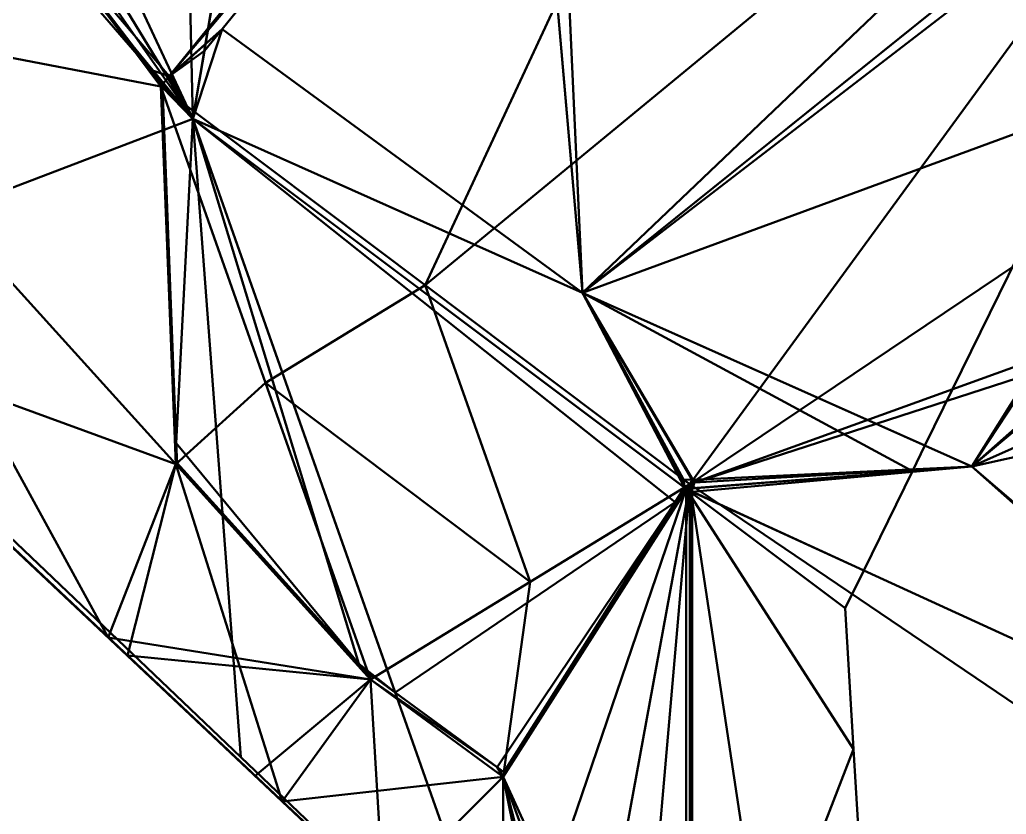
# Model space of a CAD drawing. Header units: metres. Extents: x -61.3 to -25, y -28 to 7.9.
# Drawn here: x -51.993 to -49.205, y -26.567 to -24.322 of the extents above; entities that cross this region are included whole.
import ezdxf

# ---------------------------------------------------------------- set-up
doc = ezdxf.new("R2010")
doc.units = ezdxf.units.M
doc.layers.add('0 BB  All Built Structures in Proposed site', color=7, linetype='Continuous', lineweight=50)
doc.layers.add('0 BB  All Untouched Project Ground Layers in Proposed site', color=7, linetype='Continuous', lineweight=50)

# ---------------------------------------------------------------- blocks, each defined once
blk = doc.blocks.new('1a211841-4f0e-48f3-9a79-7b44c0794f60')
at = {"layer": '0 BB  All Built Structures in Proposed site', "color": 121, "linetype": 'Continuous', "lineweight": 50, "true_color": 0x6cfee8, "transparency": 33554687}
for points in [[(-51.5032, -24.6022, 30.48), (-50.4026, -25.0932, 30.5227), (-50.8037, -20.484, 31.0858)], [(-51.5032, -24.6022, 30.48), (-50.8037, -20.484, 31.0858), (-50.8139, -20.4975, 31.0831)], [(-50.8139, -20.4975, 31.0526), (-50.8037, -20.484, 31.0553), (-51.5032, -24.6022, 30.4495)], [(-51.5032, -24.6022, 30.4495), (-50.8037, -20.484, 31.0553), (-50.4026, -25.0932, 30.4922)], [(-50.8037, -20.484, 31.0858), (-50.4026, -25.0932, 30.5227), (-48.3931, -23.4789, 30.9212)], [(-48.3931, -23.4789, 30.8907), (-50.4026, -25.0932, 30.4922), (-50.8037, -20.484, 31.0553)], [(-51.5032, -24.6022, 30.48), (-50.8139, -20.4975, 31.0831), (-51.5751, -21.5068, 30.8507)], [(-51.5751, -21.5068, 30.8202), (-50.8139, -20.4975, 31.0526), (-51.5032, -24.6022, 30.4495)], [(-51.5032, -24.6022, 30.48), (-51.5751, -21.5068, 30.8507), (-52.4248, -22.6335, 30.5913)], [(-51.5751, -21.5068, 30.8202), (-51.5032, -24.6022, 30.4495), (-52.4248, -22.6335, 30.5608)], [(-51.5032, -24.6022, 30.48), (-52.4248, -22.6335, 30.5913), (-52.6358, -22.7465, 30.5474)], [(-52.4248, -22.6335, 30.5608), (-51.5032, -24.6022, 30.4495), (-52.6358, -22.7465, 30.517)], [(-51.5032, -24.6022, 30.48), (-52.6358, -22.7465, 30.5474), (-52.756, -22.8108, 30.5224)], [(-52.6358, -22.7465, 30.517), (-51.5032, -24.6022, 30.4495), (-52.756, -22.8108, 30.492)], [(-52.9567, -22.8347, 30.491), (-51.5032, -24.6022, 30.48), (-52.756, -22.8108, 30.5224)], [(-52.756, -22.8108, 30.492), (-51.5032, -24.6022, 30.4495), (-52.9567, -22.8347, 30.4605)], [(-53.0268, -22.843, 30.48), (-51.5032, -24.6022, 30.48), (-52.9567, -22.8347, 30.491)], [(-53.0268, -22.843, 30.4495), (-52.9567, -22.8347, 30.4605), (-51.5032, -24.6022, 30.4495)], [(-52.7583, -25.0805, 30.48), (-51.5032, -24.6022, 30.48), (-53.0268, -22.843, 30.48)], [(-51.5032, -24.6022, 30.4495), (-52.7583, -25.0805, 30.4495), (-53.0268, -22.843, 30.4495)], [(-48.3931, -23.4789, 30.9212), (-50.4026, -25.0932, 30.5227), (-48.5078, -23.6359, 30.8862)], [(-48.3931, -23.4789, 30.8907), (-48.5078, -23.6359, 30.8557), (-50.4026, -25.0932, 30.4922)], [(-48.5078, -23.6359, 30.8862), (-50.4026, -25.0932, 30.5227), (-48.9633, -24.5645, 30.689)], [(-48.9633, -24.5645, 30.6586), (-50.4026, -25.0932, 30.4922), (-48.5078, -23.6359, 30.8557)], [(-50.4026, -25.0932, 30.5227), (-49.4344, -25.525, 30.4851), (-48.9633, -24.5645, 30.689)], [(-48.9633, -24.5645, 30.6586), (-49.4344, -25.525, 30.4547), (-50.4026, -25.0932, 30.4922)], [(-49.4344, -25.525, 30.4851), (-49.4344, -25.525, 30.4547), (-48.9633, -24.5645, 30.6586)], [(-48.9633, -24.5645, 30.689), (-49.4344, -25.525, 30.4851), (-48.9633, -24.5645, 30.6586)], [(-51.3678, -26.4056, 30.48), (-51.5032, -24.6022, 30.48), (-52.7583, -25.0805, 30.48)], [(-51.3678, -26.4056, 30.4495), (-52.7583, -25.0805, 30.4495), (-51.5032, -24.6022, 30.4495)], [(-50.4026, -25.0932, 30.5227), (-51.5032, -24.6022, 30.48), (-50.1096, -25.6474, 30.48)], [(-50.1096, -25.6474, 30.48), (-51.5032, -24.6022, 30.48), (-50.6134, -27.1245, 30.48)], [(-50.6134, -27.1245, 30.48), (-51.5032, -24.6022, 30.48), (-51.3678, -26.4056, 30.48)], [(-50.6134, -27.1245, 30.4495), (-51.3678, -26.4056, 30.4495), (-51.5032, -24.6022, 30.4495)], [(-50.6134, -27.1245, 30.4495), (-51.5032, -24.6022, 30.4495), (-50.1096, -25.6474, 30.4495)], [(-51.5032, -24.6022, 30.4495), (-50.4026, -25.0932, 30.4922), (-50.1096, -25.6474, 30.4495)], [(-51.3678, -26.4056, 30.48), (-52.7583, -25.0805, 30.48), (-51.3678, -26.4056, 30.4495)], [(-51.3678, -26.4056, 30.4495), (-52.7583, -25.0805, 30.48), (-52.7583, -25.0805, 30.4495)], [(-50.4026, -25.0932, 30.5227), (-50.1096, -25.6474, 30.48), (-49.4699, -25.5973, 30.48)], [(-50.4026, -25.0932, 30.5227), (-49.4699, -25.5973, 30.48), (-49.4344, -25.525, 30.4851)], [(-49.4344, -25.525, 30.4547), (-49.4699, -25.5973, 30.4495), (-50.4026, -25.0932, 30.4922)], [(-49.4699, -25.5973, 30.4495), (-50.1096, -25.6474, 30.4495), (-50.4026, -25.0932, 30.4922)], [(-49.4344, -25.525, 30.4851), (-49.4699, -25.5973, 30.48), (-49.4344, -25.525, 30.4547)], [(-49.4699, -25.5973, 30.48), (-49.4699, -25.5973, 30.4495), (-49.4344, -25.525, 30.4547)], [(-49.4699, -25.5973, 30.48), (-50.1096, -25.6474, 30.48), (-49.6074, -25.8776, 30.48)], [(-49.4699, -25.5973, 30.4495), (-49.6074, -25.8776, 30.4495), (-50.1096, -25.6474, 30.4495)], [(-49.4699, -25.5973, 30.48), (-49.6074, -25.8776, 30.48), (-49.4699, -25.5973, 30.4495)], [(-49.4699, -25.5973, 30.4495), (-49.6074, -25.8776, 30.48), (-49.6074, -25.8776, 30.4495)], [(-50.1096, -25.6474, 30.48), (-50.6134, -27.1245, 30.48), (-50.1096, -27.6045, 30.48)], [(-50.1096, -27.6045, 30.4495), (-50.6134, -27.1245, 30.4495), (-50.1096, -25.6474, 30.4495)], [(-50.1096, -25.6474, 30.48), (-50.1096, -27.6045, 30.48), (-49.636, -26.3832, 30.48)], [(-49.6074, -25.8776, 30.48), (-50.1096, -25.6474, 30.48), (-49.66, -25.9848, 30.48)], [(-50.1096, -25.6474, 30.48), (-49.636, -26.3832, 30.48), (-49.66, -25.9848, 30.48)], [(-50.1096, -27.6045, 30.4495), (-50.1096, -25.6474, 30.4495), (-49.636, -26.3832, 30.4495)], [(-49.6074, -25.8776, 30.4495), (-49.66, -25.9848, 30.4495), (-50.1096, -25.6474, 30.4495)], [(-49.636, -26.3832, 30.4495), (-50.1096, -25.6474, 30.4495), (-49.66, -25.9848, 30.4495)], [(-49.6074, -25.8776, 30.48), (-49.66, -25.9848, 30.48), (-49.6074, -25.8776, 30.4495)], [(-49.6074, -25.8776, 30.4495), (-49.66, -25.9848, 30.48), (-49.66, -25.9848, 30.4495)], [(-49.66, -25.9848, 30.48), (-49.636, -26.3832, 30.48), (-49.66, -25.9848, 30.4495)], [(-49.636, -26.3832, 30.48), (-49.636, -26.3832, 30.4495), (-49.66, -25.9848, 30.4495)], [(-49.636, -26.3832, 30.48), (-50.1096, -27.6045, 30.48), (-49.5968, -27.0329, 30.48)], [(-50.1096, -27.6045, 30.4495), (-49.636, -26.3832, 30.4495), (-49.5968, -27.0329, 30.4495)], [(-49.636, -26.3832, 30.48), (-49.5968, -27.0329, 30.48), (-49.636, -26.3832, 30.4495)], [(-49.636, -26.3832, 30.4495), (-49.5968, -27.0329, 30.48), (-49.5968, -27.0329, 30.4495)], [(-50.6134, -27.1245, 30.48), (-51.3678, -26.4056, 30.48), (-50.6134, -27.1245, 30.4495)], [(-50.6134, -27.1245, 30.4495), (-51.3678, -26.4056, 30.48), (-51.3678, -26.4056, 30.4495)]]:
    blk.add_3dface(points, dxfattribs=at)
blk = doc.blocks.new('f19161e1-4d41-47b8-92b2-5d887346f939')
at = {"layer": '0 BB  All Untouched Project Ground Layers in Proposed site', "color": 40, "linetype": 'Continuous', "lineweight": 50, "true_color": 0xffd700, "transparency": 33554687}
for points in [[(-51.5936, -24.5102, 29.8704), (-51.9276, -24.0624, 29.8704), (-49.2299, -21.599, 30.48)], [(-49.2299, -21.599, 30.48), (-50.8465, -25.0721, 29.984), (-51.5936, -24.5102, 29.8704)], [(-49.2299, -21.599, 30.48), (-47.9379, -22.6763, 30.48), (-50.8465, -25.0721, 29.984)], [(-49.5136, -21.9484, 31.0164), (-51.9276, -24.0624, 30.48), (-51.5701, -24.4812, 30.4861)], [(-50.4889, -23.1974, 30.7624), (-49.5136, -21.9484, 31.0164), (-51.5701, -24.4812, 30.4861)], [(-47.8015, -22.6146, 31.0892), (-50.489, -23.1975, 30.7617), (-50.4026, -25.0932, 30.5227)], [(-47.8015, -22.6146, 31.0892), (-50.4026, -25.0932, 30.5227), (-47.5653, -22.8139, 31.0854)], [(-50.0993, -25.634, 29.8704), (-50.8465, -25.0721, 29.984), (-47.9379, -22.6763, 30.48)], [(-46.8629, -23.4572, 30.4641), (-50.0993, -25.634, 29.8704), (-47.9379, -22.6763, 30.48)], [(-47.5653, -22.8139, 31.0854), (-50.4026, -25.0932, 30.5227), (-49.3019, -25.5841, 30.48)], [(-49.3019, -25.5841, 30.48), (-47.5645, -22.8141, 31.0854), (-47.5653, -22.8139, 31.0854)], [(-49.3019, -25.5841, 30.48), (-47.5564, -22.8164, 31.0853), (-47.5645, -22.8141, 31.0854)], [(-47.5101, -22.8616, 31.0845), (-47.5564, -22.8164, 31.0853), (-49.3019, -25.5841, 30.48)], [(-47.5101, -22.8616, 31.0845), (-49.3019, -25.5841, 30.48), (-47.004, -23.5521, 31.0471)], [(-51.5701, -24.4812, 30.4861), (-50.5597, -23.288, 30.7439), (-50.4889, -23.1974, 30.7624)], [(-50.489, -23.1975, 30.7617), (-50.5597, -23.288, 30.7432), (-50.4026, -25.0932, 30.5227)], [(-50.5597, -23.288, 30.7439), (-51.5701, -24.4812, 30.4861), (-51.4209, -24.3483, 30.5218)], [(-50.5597, -23.288, 30.7439), (-51.4209, -24.3483, 30.5218), (-50.5597, -23.288, 30.7432)], [(-51.4209, -24.3483, 30.5218), (-51.4209, -24.3483, 30.5212), (-50.5597, -23.288, 30.7432)], [(-50.4026, -25.0932, 30.5227), (-50.5597, -23.288, 30.7432), (-51.4209, -24.3483, 30.5212)], [(-45.937, -24.1298, 30.4778), (-50.0993, -25.634, 29.8704), (-46.8629, -23.4572, 30.4641)], [(-46.9388, -23.6065, 31.0472), (-47.004, -23.5521, 31.0471), (-49.3019, -25.5841, 30.48)], [(-49.3019, -25.5841, 30.48), (-46.2151, -24.2105, 31.0485), (-46.9388, -23.6065, 31.0472)], [(-52.7121, -24.2956, 30.48), (-51.5936, -24.5102, 30.48), (-51.9276, -24.0624, 30.48)], [(-51.5936, -24.5102, 29.8704), (-52.7121, -24.2956, 29.8704), (-51.9276, -24.0624, 29.8704)], [(-51.6207, -24.4643, 30.481), (-51.9276, -24.0624, 30.48), (-51.6235, -24.4633, 30.4807)], [(-51.5936, -24.5102, 30.48), (-51.6235, -24.4633, 30.4807), (-51.9276, -24.0624, 30.48)], [(-51.5701, -24.4812, 30.4861), (-51.9276, -24.0624, 30.48), (-51.6207, -24.4643, 30.481)], [(-45.937, -24.1298, 30.4778), (-46.1686, -24.3614, 30.4262), (-50.0993, -25.634, 29.8704)], [(-46.2151, -24.2105, 31.0485), (-49.3019, -25.5841, 30.48), (-46.8487, -25.0414, 30.8541)], [(-52.7121, -24.2956, 30.48), (-51.5518, -25.578, 30.48), (-51.5936, -24.5102, 30.48)], [(-52.7121, -25.1542, 30.48), (-51.5518, -25.578, 30.48), (-52.7121, -24.2956, 30.48)], [(-51.5518, -25.578, 29.8704), (-52.7121, -24.2956, 29.8704), (-51.5936, -24.5102, 29.8704)], [(-51.7426, -26.0671, 29.8704), (-52.7121, -25.1542, 29.8704), (-52.7121, -24.2956, 29.8704)], [(-51.7426, -26.0671, 29.8704), (-52.7121, -24.2956, 29.8704), (-51.5518, -25.578, 29.8704)], [(-51.4209, -24.3483, 30.5218), (-51.5701, -24.4812, 30.4861), (-51.5649, -24.4775, 30.4873)], [(-51.4209, -24.3483, 30.5218), (-51.5649, -24.4775, 30.4873), (-51.4709, -24.4099, 30.5089)], [(-51.4209, -24.3483, 30.5212), (-51.5032, -24.6022, 30.48), (-50.4026, -25.0932, 30.5227)], [(-51.5032, -24.6022, 30.48), (-51.4209, -24.3483, 30.5212), (-51.4709, -24.4099, 30.5082)], [(-51.4209, -24.3483, 30.5218), (-51.4709, -24.4099, 30.5089), (-51.4709, -24.4099, 30.5082)], [(-51.4209, -24.3483, 30.5218), (-51.4709, -24.4099, 30.5082), (-51.4209, -24.3483, 30.5212)], [(-46.1686, -24.3614, 30.4262), (-48.5144, -26.7068, 30.0192), (-50.0993, -25.634, 29.8704)], [(-51.4709, -24.4099, 30.5089), (-51.5649, -24.4775, 30.4873), (-51.4709, -24.4099, 30.5082)], [(-51.5649, -24.4775, 30.4873), (-51.5649, -24.4775, 30.4866), (-51.4709, -24.4099, 30.5082)], [(-51.4709, -24.4099, 30.5082), (-51.5649, -24.4775, 30.4866), (-51.5032, -24.6022, 30.48)], [(-51.5927, -24.5046, 30.4807), (-51.6235, -24.4633, 30.4807), (-51.5936, -24.5102, 30.48)], [(-51.6207, -24.4643, 30.481), (-51.6235, -24.4633, 30.4807), (-51.6235, -24.4633, 30.48)], [(-51.6207, -24.4643, 30.481), (-51.6235, -24.4633, 30.48), (-51.6207, -24.4643, 30.4803)], [(-51.6235, -24.4633, 30.4807), (-51.5927, -24.5046, 30.4807), (-51.6235, -24.4633, 30.48)], [(-51.5927, -24.5046, 30.4807), (-51.5927, -24.5047, 30.48), (-51.6235, -24.4633, 30.48)], [(-51.5927, -24.5047, 30.48), (-51.5032, -24.6022, 30.48), (-51.6235, -24.4633, 30.48)], [(-51.6235, -24.4633, 30.48), (-51.5032, -24.6022, 30.48), (-51.6207, -24.4643, 30.4803)], [(-51.5701, -24.4812, 30.4861), (-51.6207, -24.4643, 30.481), (-51.5701, -24.4812, 30.4854)], [(-51.6207, -24.4643, 30.481), (-51.6207, -24.4643, 30.4803), (-51.5701, -24.4812, 30.4854)], [(-51.5701, -24.4812, 30.4854), (-51.6207, -24.4643, 30.4803), (-51.5032, -24.6022, 30.48)], [(-51.5649, -24.4775, 30.4873), (-51.5701, -24.4812, 30.4861), (-51.5701, -24.4812, 30.4854)], [(-51.5649, -24.4775, 30.4873), (-51.5701, -24.4812, 30.4854), (-51.5649, -24.4775, 30.4866)], [(-51.5701, -24.4812, 30.4854), (-51.5032, -24.6022, 30.48), (-51.5649, -24.4775, 30.4866)], [(-51.591, -24.507, 30.4807), (-51.5927, -24.5046, 30.4807), (-51.5936, -24.5102, 30.48)], [(-51.5927, -24.5046, 30.4807), (-51.591, -24.507, 30.4807), (-51.591, -24.507, 30.48)], [(-51.5927, -24.5046, 30.4807), (-51.591, -24.507, 30.48), (-51.5927, -24.5047, 30.48)], [(-51.591, -24.507, 30.48), (-51.5032, -24.6022, 30.48), (-51.5927, -24.5047, 30.48)], [(-51.5893, -24.5132, 30.4807), (-51.591, -24.507, 30.4807), (-51.5936, -24.5102, 30.48)], [(-51.5501, -25.5186, 30.4807), (-51.5888, -24.524, 30.4807), (-51.5936, -24.5102, 30.48)], [(-51.5936, -24.5102, 30.48), (-51.5518, -25.578, 30.48), (-51.5501, -25.5186, 30.4807)], [(-51.5888, -24.524, 30.4807), (-51.5892, -24.5136, 30.4807), (-51.5936, -24.5102, 30.48)], [(-51.5892, -24.5136, 30.4807), (-51.5893, -24.5132, 30.4807), (-51.5936, -24.5102, 30.48)], [(-51.5518, -25.578, 29.8704), (-51.5936, -24.5102, 29.8704), (-51.2977, -25.3481, 29.9156)], [(-51.2977, -25.3481, 29.9156), (-51.5936, -24.5102, 29.8704), (-50.8465, -25.0721, 29.984)], [(-51.591, -24.507, 30.4807), (-51.5893, -24.5132, 30.4807), (-51.591, -24.507, 30.48)], [(-51.5893, -24.5132, 30.4807), (-51.5893, -24.5132, 30.48), (-51.591, -24.507, 30.48)], [(-51.5893, -24.5132, 30.48), (-51.5032, -24.6022, 30.48), (-51.591, -24.507, 30.48)], [(-51.5893, -24.5132, 30.4807), (-51.5892, -24.5136, 30.4807), (-51.5892, -24.5136, 30.48)], [(-51.5893, -24.5132, 30.4807), (-51.5892, -24.5136, 30.48), (-51.5893, -24.5132, 30.48)], [(-51.5032, -24.6022, 30.48), (-51.5893, -24.5132, 30.48), (-51.5892, -24.5136, 30.48)], [(-51.5892, -24.5136, 30.4807), (-51.5888, -24.524, 30.4807), (-51.5892, -24.5136, 30.48)], [(-51.5845, -24.6332, 30.48), (-51.5892, -24.5136, 30.48), (-51.5888, -24.524, 30.4807)], [(-51.5892, -24.5136, 30.48), (-51.5845, -24.6332, 30.48), (-51.5032, -24.6022, 30.48)], [(-51.5888, -24.524, 30.4807), (-51.5501, -25.5186, 30.4807), (-51.5845, -24.6332, 30.48)], [(-51.5501, -25.5186, 30.48), (-51.5032, -24.6022, 30.48), (-51.5845, -24.6332, 30.48)], [(-51.0348, -26.1418, 30.48), (-51.5032, -24.6022, 30.48), (-51.5501, -25.5186, 30.48)], [(-51.0348, -26.1418, 30.48), (-50.9315, -26.2229, 30.48), (-51.5032, -24.6022, 30.48)], [(-50.9315, -26.2229, 30.48), (-50.1406, -25.6852, 30.48), (-51.5032, -24.6022, 30.48)], [(-51.5032, -24.6022, 30.48), (-50.1406, -25.6852, 30.48), (-50.1143, -25.6439, 30.48)], [(-50.1143, -25.6439, 30.48), (-50.4026, -25.0932, 30.5227), (-51.5032, -24.6022, 30.48)], [(-51.5501, -25.5186, 30.4807), (-51.5501, -25.5186, 30.48), (-51.5845, -24.6332, 30.48)], [(-49.3019, -25.5841, 30.48), (-48.2722, -26.4646, 30.48), (-46.8487, -25.0414, 30.8541)], [(-50.5505, -25.91, 29.8987), (-51.2977, -25.3481, 29.9156), (-50.8465, -25.0721, 29.984)], [(-50.0993, -25.634, 29.8704), (-50.5505, -25.91, 29.8987), (-50.8465, -25.0721, 29.984)], [(-50.1143, -25.6386, 30.4807), (-50.4026, -25.0932, 30.5227), (-50.1143, -25.6439, 30.48)], [(-50.4026, -25.0932, 30.5227), (-50.092, -25.622, 30.4818), (-50.0906, -25.6221, 30.4818)], [(-49.3019, -25.5841, 30.48), (-50.4026, -25.0932, 30.5227), (-50.0906, -25.6221, 30.4818)], [(-50.4026, -25.0932, 30.5227), (-50.117, -25.6217, 30.4819), (-50.1171, -25.6206, 30.482)], [(-50.092, -25.622, 30.4818), (-50.4026, -25.0932, 30.5227), (-50.1171, -25.6206, 30.482)], [(-50.1143, -25.6386, 30.4807), (-50.117, -25.6217, 30.4819), (-50.4026, -25.0932, 30.5227)], [(-52.7121, -25.1542, 30.48), (-51.7426, -26.0671, 30.48), (-51.5518, -25.578, 30.48)], [(-52.7121, -25.1542, 30.48), (-51.7426, -26.0671, 29.8704), (-51.7426, -26.0671, 30.48)], [(-52.7121, -25.1542, 29.8704), (-51.7426, -26.0671, 29.8704), (-52.7121, -25.1542, 30.48)], [(-51.0017, -26.186, 29.8704), (-51.5518, -25.578, 29.8704), (-51.2977, -25.3481, 29.9156)], [(-50.5505, -25.91, 29.8987), (-51.0017, -26.186, 29.8704), (-51.2977, -25.3481, 29.9156)], [(-51.5501, -25.5186, 30.4807), (-51.5518, -25.578, 30.48), (-51.548, -25.5746, 30.4807)], [(-51.5501, -25.5186, 30.4807), (-51.548, -25.5746, 30.4807), (-51.5501, -25.5186, 30.48)], [(-51.548, -25.5746, 30.4807), (-51.548, -25.5746, 30.48), (-51.5501, -25.5186, 30.48)], [(-51.0348, -26.1418, 30.48), (-51.5501, -25.5186, 30.48), (-51.548, -25.5746, 30.48)], [(-51.0017, -26.186, 30.48), (-51.5518, -25.578, 30.48), (-51.7426, -26.0671, 30.48)], [(-51.2506, -26.5303, 29.8704), (-51.7426, -26.0671, 29.8704), (-51.5518, -25.578, 29.8704)], [(-51.0348, -26.1418, 30.4807), (-51.548, -25.5746, 30.4807), (-51.5518, -25.578, 30.48)], [(-51.5518, -25.578, 30.48), (-51.0017, -26.186, 30.48), (-51.0348, -26.1418, 30.4807)], [(-51.2506, -26.5303, 29.8704), (-51.5518, -25.578, 29.8704), (-51.0017, -26.186, 29.8704)], [(-51.548, -25.5746, 30.4807), (-51.0348, -26.1418, 30.4807), (-51.548, -25.5746, 30.48)], [(-51.0348, -26.1418, 30.4807), (-51.0348, -26.1418, 30.48), (-51.548, -25.5746, 30.48)], [(-50.0921, -25.6461, 30.48), (-49.3019, -25.5841, 30.48), (-50.0917, -25.6452, 30.4801)], [(-49.3019, -25.5841, 30.48), (-50.0921, -25.6461, 30.48), (-50.0921, -25.6555, 30.48)], [(-50.0921, -25.6555, 30.48), (-48.2893, -26.4818, 30.48), (-49.3019, -25.5841, 30.48)], [(-49.3019, -25.5841, 30.48), (-50.0862, -25.6297, 30.4812), (-50.0917, -25.6452, 30.4801)], [(-50.0864, -25.6293, 30.4812), (-49.3019, -25.5841, 30.48), (-50.0906, -25.6221, 30.4818)], [(-49.3019, -25.5841, 30.48), (-50.0864, -25.6293, 30.4812), (-50.0862, -25.6297, 30.4812)], [(-48.2722, -26.4646, 30.48), (-49.3019, -25.5841, 30.48), (-48.2893, -26.4818, 30.48)], [(-50.1171, -25.6206, 30.4827), (-50.117, -25.6217, 30.4826), (-50.0993, -25.634, 30.48)], [(-50.092, -25.622, 30.4825), (-50.1171, -25.6206, 30.4827), (-50.0993, -25.634, 30.48)], [(-50.117, -25.6217, 30.4826), (-50.1171, -25.6206, 30.4827), (-50.1171, -25.6206, 30.482)], [(-50.117, -25.6217, 30.4826), (-50.1171, -25.6206, 30.482), (-50.117, -25.6217, 30.4819)], [(-50.1171, -25.6206, 30.4827), (-50.092, -25.622, 30.4825), (-50.1171, -25.6206, 30.482)], [(-50.092, -25.622, 30.4825), (-50.092, -25.622, 30.4818), (-50.1171, -25.6206, 30.482)], [(-50.6262, -26.4611, 30.48), (-50.0993, -25.634, 30.48), (-50.1406, -25.6852, 30.4809)], [(-50.4092, -27.3225, 30.48), (-50.0993, -25.634, 30.48), (-50.6262, -26.4611, 30.48)], [(-50.6262, -26.4611, 29.8704), (-50.5505, -25.91, 29.8987), (-50.0993, -25.634, 29.8704)], [(-50.0993, -27.6143, 29.8704), (-50.6262, -26.4611, 29.8704), (-50.0993, -25.634, 29.8704)], [(-50.4092, -27.3225, 30.48), (-50.0993, -27.6143, 30.48), (-50.0993, -25.634, 30.48)], [(-50.1136, -25.6427, 30.4809), (-50.1406, -25.6852, 30.4809), (-50.0993, -25.634, 30.48)], [(-50.1136, -25.6427, 30.4809), (-50.1143, -25.6439, 30.48), (-50.1406, -25.6852, 30.4809)], [(-50.1406, -25.6852, 30.4809), (-50.1143, -25.6439, 30.48), (-50.1406, -25.6852, 30.48)], [(-50.117, -25.6217, 30.4826), (-50.1136, -25.6427, 30.4809), (-50.0993, -25.634, 30.48)], [(-50.1143, -25.6386, 30.4807), (-50.117, -25.6217, 30.4826), (-50.117, -25.6217, 30.4819)], [(-50.117, -25.6217, 30.4826), (-50.1143, -25.6386, 30.4807), (-50.1136, -25.6427, 30.4809)], [(-50.1136, -25.6427, 30.4809), (-50.1143, -25.6386, 30.4807), (-50.1136, -25.6427, 30.4802)], [(-50.1143, -25.6386, 30.4807), (-50.1143, -25.6439, 30.48), (-50.1136, -25.6427, 30.4802)], [(-50.1143, -25.6439, 30.48), (-50.1136, -25.6427, 30.4809), (-50.1136, -25.6427, 30.4802)], [(-50.092, -25.622, 30.4825), (-50.0993, -25.634, 30.48), (-50.0906, -25.6221, 30.4824)], [(-50.0881, -25.6264, 30.4821), (-50.0906, -25.6221, 30.4824), (-50.0993, -25.634, 30.48)], [(-50.0864, -25.6293, 30.4819), (-50.0881, -25.6264, 30.4821), (-50.0993, -25.634, 30.48)], [(-50.0864, -25.6293, 30.4819), (-50.0993, -25.634, 30.48), (-50.0862, -25.6297, 30.4819)], [(-50.09, -25.6403, 30.4809), (-50.0862, -25.6297, 30.4819), (-50.0993, -25.634, 30.48)], [(-50.0921, -25.6461, 30.4807), (-50.0993, -25.634, 30.48), (-50.0993, -27.6143, 30.48)], [(-50.0993, -25.634, 30.48), (-50.0917, -25.6452, 30.4807), (-50.09, -25.6403, 30.4809)], [(-50.0993, -25.634, 30.48), (-50.0921, -25.6461, 30.4807), (-50.0917, -25.6452, 30.4807)], [(-49.7505, -27.9427, 29.9031), (-50.0993, -27.6143, 29.8704), (-50.0993, -25.634, 29.8704)], [(-49.7505, -27.9427, 29.9031), (-50.0993, -25.634, 29.8704), (-48.5144, -26.7068, 30.0192)], [(-50.0921, -27.6211, 30.4807), (-50.0921, -25.6461, 30.4807), (-50.0993, -27.6143, 30.48)], [(-50.0917, -25.6452, 30.4807), (-50.0921, -25.6461, 30.4807), (-50.0921, -25.6461, 30.48)], [(-50.0917, -25.6452, 30.4807), (-50.0921, -25.6461, 30.48), (-50.0917, -25.6452, 30.4801)], [(-50.0921, -25.6461, 30.4807), (-50.0921, -25.6555, 30.48), (-50.0921, -25.6461, 30.48)], [(-50.0921, -27.6211, 30.4807), (-50.0921, -25.6555, 30.48), (-50.0921, -25.6461, 30.4807)], [(-50.092, -25.622, 30.4825), (-50.0906, -25.6221, 30.4824), (-50.0906, -25.6221, 30.4818)], [(-50.092, -25.622, 30.4825), (-50.0906, -25.6221, 30.4818), (-50.092, -25.622, 30.4818)], [(-50.0917, -25.6452, 30.4801), (-50.0862, -25.6297, 30.4812), (-50.09, -25.6403, 30.4809)], [(-50.09, -25.6403, 30.4809), (-50.0917, -25.6452, 30.4807), (-50.0917, -25.6452, 30.4801)], [(-50.0906, -25.6221, 30.4824), (-50.0881, -25.6264, 30.4821), (-50.0906, -25.6221, 30.4818)], [(-50.0864, -25.6293, 30.4812), (-50.0906, -25.6221, 30.4818), (-50.0881, -25.6264, 30.4821)], [(-50.0862, -25.6297, 30.4819), (-50.09, -25.6403, 30.4809), (-50.0862, -25.6297, 30.4812)], [(-50.0881, -25.6264, 30.4821), (-50.0864, -25.6293, 30.4819), (-50.0864, -25.6293, 30.4812)], [(-50.0864, -25.6293, 30.4819), (-50.0862, -25.6297, 30.4819), (-50.0862, -25.6297, 30.4812)], [(-50.0864, -25.6293, 30.4819), (-50.0862, -25.6297, 30.4812), (-50.0864, -25.6293, 30.4812)], [(-50.0921, -25.6555, 30.48), (-50.0921, -27.6211, 30.4807), (-50.0921, -27.6211, 30.48)], [(-50.0921, -27.6211, 30.48), (-48.2893, -26.4818, 30.48), (-50.0921, -25.6555, 30.48)], [(-50.6437, -26.4337, 30.48), (-50.1406, -25.6852, 30.48), (-50.9315, -26.2229, 30.48)], [(-50.6244, -26.4478, 30.48), (-50.1406, -25.6852, 30.48), (-50.6437, -26.4337, 30.48)], [(-50.1406, -25.6852, 30.4809), (-50.6244, -26.4478, 30.4807), (-50.6262, -26.4611, 30.48)], [(-50.6244, -26.4478, 30.4807), (-50.1406, -25.6852, 30.4809), (-50.1406, -25.6852, 30.48)], [(-50.6244, -26.4478, 30.4807), (-50.1406, -25.6852, 30.48), (-50.6244, -26.4478, 30.48)], [(-50.6262, -26.4611, 29.8704), (-51.0017, -26.186, 29.8704), (-50.5505, -25.91, 29.8987)], [(-51.7426, -26.0671, 30.48), (-51.3277, -26.4577, 30.48), (-51.0017, -26.186, 30.48)], [(-51.7426, -26.0671, 30.48), (-51.7426, -26.0671, 29.8704), (-51.3277, -26.4577, 30.48)], [(-51.7426, -26.0671, 29.8704), (-51.2506, -26.5303, 29.8704), (-51.3277, -26.4577, 30.48)], [(-51.0062, -26.1734, 30.4807), (-51.0348, -26.1418, 30.4807), (-51.0017, -26.186, 30.48)], [(-51.0348, -26.1418, 30.4807), (-51.0062, -26.1734, 30.4807), (-51.0062, -26.1734, 30.48)], [(-51.0348, -26.1418, 30.4807), (-51.0062, -26.1734, 30.48), (-51.0348, -26.1418, 30.48)], [(-51.0348, -26.1418, 30.48), (-50.9909, -26.1794, 30.48), (-50.9315, -26.2229, 30.48)], [(-50.9917, -26.179, 30.48), (-51.0348, -26.1418, 30.48), (-51.0062, -26.1734, 30.48)], [(-50.9909, -26.1794, 30.48), (-51.0348, -26.1418, 30.48), (-50.9917, -26.179, 30.48)], [(-50.9917, -26.179, 30.4807), (-51.0062, -26.1734, 30.4807), (-51.0017, -26.186, 30.48)], [(-51.0062, -26.1734, 30.4807), (-50.9917, -26.179, 30.4807), (-51.0062, -26.1734, 30.48)], [(-50.9917, -26.179, 30.4807), (-50.9917, -26.179, 30.48), (-51.0062, -26.1734, 30.48)], [(-51.0017, -26.186, 30.48), (-51.3277, -26.4577, 30.48), (-51.2506, -26.5303, 30.48)], [(-51.2506, -26.5303, 30.48), (-50.6262, -26.4611, 30.48), (-51.0017, -26.186, 30.48)], [(-50.9642, -26.7999, 29.8704), (-51.2506, -26.5303, 29.8704), (-51.0017, -26.186, 29.8704)], [(-50.9909, -26.1794, 30.4807), (-50.9917, -26.179, 30.4807), (-51.0017, -26.186, 30.48)], [(-51.0017, -26.186, 30.48), (-50.6438, -26.4336, 30.4807), (-50.9909, -26.1794, 30.4807)], [(-50.6262, -26.4611, 30.48), (-50.6438, -26.4336, 30.4807), (-51.0017, -26.186, 30.48)], [(-50.9642, -26.7999, 29.8704), (-51.0017, -26.186, 29.8704), (-50.6262, -26.4611, 29.8704)], [(-50.9917, -26.179, 30.4807), (-50.9909, -26.1794, 30.4807), (-50.9909, -26.1794, 30.48)], [(-50.9917, -26.179, 30.4807), (-50.9909, -26.1794, 30.48), (-50.9917, -26.179, 30.48)], [(-50.9315, -26.2229, 30.48), (-50.9909, -26.1794, 30.48), (-50.9909, -26.1794, 30.4807)], [(-50.9909, -26.1794, 30.4807), (-50.6438, -26.4336, 30.4807), (-50.9315, -26.2229, 30.48)], [(-50.6437, -26.4337, 30.48), (-50.9315, -26.2229, 30.48), (-50.6438, -26.4336, 30.4807)], [(-50.6438, -26.4336, 30.4807), (-50.6262, -26.4611, 30.48), (-50.6244, -26.4478, 30.4807)], [(-50.6438, -26.4336, 30.4807), (-50.6244, -26.4478, 30.4807), (-50.6244, -26.4478, 30.48)], [(-50.6438, -26.4336, 30.4807), (-50.6244, -26.4478, 30.48), (-50.6437, -26.4337, 30.48)], [(-50.4612, -27.2735, 29.8704), (-51.2506, -26.5303, 30.48), (-51.3277, -26.4577, 30.48)], [(-50.6262, -27.1181, 29.8704), (-50.4612, -27.2735, 29.8704), (-51.3277, -26.4577, 30.48)], [(-50.9642, -26.7999, 29.8704), (-50.6262, -27.1181, 29.8704), (-51.3277, -26.4577, 30.48)], [(-50.9642, -26.7999, 29.8704), (-51.3277, -26.4577, 30.48), (-51.2506, -26.5303, 29.8704)], [(-51.2506, -26.5303, 30.48), (-50.9642, -26.7999, 30.48), (-50.6262, -26.4611, 30.48)], [(-50.9642, -26.7999, 30.48), (-50.6262, -27.1181, 30.48), (-50.6262, -26.4611, 30.48)], [(-50.6262, -27.1181, 29.8704), (-50.9642, -26.7999, 29.8704), (-50.6262, -26.4611, 29.8704)], [(-50.6262, -27.1181, 30.48), (-50.4092, -27.3225, 30.48), (-50.6262, -26.4611, 30.48)], [(-50.4092, -27.3225, 29.8704), (-50.4612, -27.2735, 29.8704), (-50.6262, -26.4611, 29.8704)], [(-50.4612, -27.2735, 29.8704), (-50.6262, -27.1181, 29.8704), (-50.6262, -26.4611, 29.8704)], [(-50.0993, -27.6143, 29.8704), (-50.4092, -27.3225, 29.8704), (-50.6262, -26.4611, 29.8704)], [(-50.0921, -27.6211, 30.48), (-49.7505, -27.9427, 30.48), (-48.2893, -26.4818, 30.48)], [(-48.2893, -26.4818, 30.48), (-49.7505, -27.9427, 30.48), (-48.5144, -26.7068, 30.0192)], [(-50.4612, -27.2735, 29.8704), (-50.9642, -26.7999, 30.48), (-51.2506, -26.5303, 30.48)]]:
    blk.add_3dface(points, dxfattribs=at)
blk = doc.blocks.new('1b2ab502-d486-4e63-b1bb-fa146fe8643c')
at = {"layer": '0 BB  All Untouched Project Ground Layers in Proposed site', "color": 227, "linetype": 'Continuous', "lineweight": 50, "true_color": 0x8b3573, "transparency": 33554687}
for points in [[(-51.9276, -24.0624, 29.8704), (-51.5936, -24.5102, 29.8704), (-49.2299, -21.599, 30.48)], [(-51.5936, -24.5102, 28.956), (-51.9276, -24.0624, 28.956), (-49.2299, -21.599, 29.5656)], [(-51.5936, -24.5102, 29.8704), (-50.8465, -25.0721, 29.984), (-49.2299, -21.599, 30.48)], [(-49.2299, -21.599, 29.5656), (-50.8465, -25.0721, 29.0696), (-51.5936, -24.5102, 28.956)], [(-49.2299, -21.599, 30.48), (-50.8465, -25.0721, 29.984), (-47.9379, -22.6763, 30.48)], [(-49.2299, -21.599, 29.5656), (-47.9379, -22.6763, 29.5656), (-50.8465, -25.0721, 29.0696)], [(-50.0993, -25.634, 29.8704), (-47.9379, -22.6763, 30.48), (-50.8465, -25.0721, 29.984)], [(-50.0993, -25.634, 28.956), (-50.8465, -25.0721, 29.0696), (-47.9379, -22.6763, 29.5656)], [(-47.9379, -22.6763, 30.48), (-50.0993, -25.634, 29.8704), (-46.8629, -23.4572, 30.4641)], [(-46.8629, -23.4572, 29.5497), (-50.0993, -25.634, 28.956), (-47.9379, -22.6763, 29.5656)], [(-46.1686, -24.3614, 30.4262), (-46.8629, -23.4572, 30.4641), (-50.0993, -25.634, 29.8704)], [(-45.937, -24.1298, 29.5634), (-50.0993, -25.634, 28.956), (-46.8629, -23.4572, 29.5497)], [(-52.7121, -24.2956, 29.8704), (-51.5936, -24.5102, 29.8704), (-51.9276, -24.0624, 29.8704)], [(-51.5936, -24.5102, 28.956), (-52.7121, -24.2956, 28.956), (-51.9276, -24.0624, 28.956)], [(-45.937, -24.1298, 29.5634), (-46.1686, -24.3614, 29.5118), (-50.0993, -25.634, 28.956)], [(-52.7121, -24.2956, 29.8704), (-51.5518, -25.578, 29.8704), (-51.5936, -24.5102, 29.8704)], [(-52.7121, -25.1542, 29.8704), (-51.5518, -25.578, 29.8704), (-52.7121, -24.2956, 29.8704)], [(-51.5518, -25.578, 28.956), (-52.7121, -24.2956, 28.956), (-51.5936, -24.5102, 28.956)], [(-51.7426, -26.0671, 28.956), (-52.7121, -25.1542, 28.956), (-52.7121, -24.2956, 28.956)], [(-51.7426, -26.0671, 28.956), (-52.7121, -24.2956, 28.956), (-51.5518, -25.578, 28.956)], [(-48.5144, -26.7068, 30.0192), (-46.1686, -24.3614, 30.4262), (-50.0993, -25.634, 29.8704)], [(-46.1686, -24.3614, 29.5118), (-48.5144, -26.7068, 29.1048), (-50.0993, -25.634, 28.956)], [(-51.5936, -24.5102, 29.8704), (-51.5518, -25.578, 29.8704), (-51.2977, -25.3481, 29.9156)], [(-51.5936, -24.5102, 29.8704), (-51.2977, -25.3481, 29.9156), (-50.8465, -25.0721, 29.984)], [(-51.5518, -25.578, 28.956), (-51.5936, -24.5102, 28.956), (-51.2977, -25.3481, 29.0012)], [(-51.2977, -25.3481, 29.0012), (-51.5936, -24.5102, 28.956), (-50.8465, -25.0721, 29.0696)], [(-51.2977, -25.3481, 29.9156), (-50.5505, -25.91, 29.8987), (-50.8465, -25.0721, 29.984)], [(-50.5505, -25.91, 28.9843), (-51.2977, -25.3481, 29.0012), (-50.8465, -25.0721, 29.0696)], [(-50.5505, -25.91, 29.8987), (-50.0993, -25.634, 29.8704), (-50.8465, -25.0721, 29.984)], [(-50.0993, -25.634, 28.956), (-50.5505, -25.91, 28.9843), (-50.8465, -25.0721, 29.0696)], [(-52.7121, -25.1542, 29.8704), (-51.7426, -26.0671, 29.8704), (-51.5518, -25.578, 29.8704)], [(-52.7121, -25.1542, 29.8704), (-52.7121, -25.1542, 28.956), (-51.7426, -26.0671, 29.8704)], [(-52.7121, -25.1542, 28.956), (-51.7426, -26.0671, 28.956), (-51.7426, -26.0671, 29.8704)], [(-51.5518, -25.578, 29.8704), (-51.0017, -26.186, 29.8704), (-51.2977, -25.3481, 29.9156)], [(-51.0017, -26.186, 28.956), (-51.5518, -25.578, 28.956), (-51.2977, -25.3481, 29.0012)], [(-51.2977, -25.3481, 29.9156), (-51.0017, -26.186, 29.8704), (-50.5505, -25.91, 29.8987)], [(-50.5505, -25.91, 28.9843), (-51.0017, -26.186, 28.956), (-51.2977, -25.3481, 29.0012)], [(-51.5518, -25.578, 29.8704), (-51.7426, -26.0671, 29.8704), (-51.688, -26.1185, 29.8704)], [(-51.2506, -26.5303, 28.956), (-51.7426, -26.0671, 28.956), (-51.5518, -25.578, 28.956)], [(-51.5518, -25.578, 29.8704), (-51.688, -26.1185, 29.8704), (-51.0017, -26.186, 29.8704)], [(-51.2506, -26.5303, 28.956), (-51.5518, -25.578, 28.956), (-51.0017, -26.186, 28.956)], [(-50.6262, -26.4611, 29.8704), (-50.0993, -25.634, 29.8704), (-50.5505, -25.91, 29.8987)], [(-50.4092, -27.3225, 29.8704), (-50.0993, -25.634, 29.8704), (-50.6262, -26.4611, 29.8704)], [(-50.6262, -26.4611, 28.956), (-50.5505, -25.91, 28.9843), (-50.0993, -25.634, 28.956)], [(-50.0993, -27.6143, 28.956), (-50.6262, -26.4611, 28.956), (-50.0993, -25.634, 28.956)], [(-50.4092, -27.3225, 29.8704), (-50.0993, -27.6143, 29.8704), (-50.0993, -25.634, 29.8704)], [(-50.0993, -27.6143, 29.8704), (-48.5144, -26.7068, 30.0192), (-50.0993, -25.634, 29.8704)], [(-49.7505, -27.9427, 28.9887), (-50.0993, -27.6143, 28.956), (-50.0993, -25.634, 28.956)], [(-49.7505, -27.9427, 28.9887), (-50.0993, -25.634, 28.956), (-48.5144, -26.7068, 29.1048)], [(-51.0017, -26.186, 29.8704), (-50.6262, -26.4611, 29.8704), (-50.5505, -25.91, 29.8987)], [(-50.6262, -26.4611, 28.956), (-51.0017, -26.186, 28.956), (-50.5505, -25.91, 28.9843)], [(-51.7426, -26.0671, 29.8704), (-51.7426, -26.0671, 28.956), (-51.688, -26.1185, 29.8704)], [(-51.688, -26.1185, 29.8704), (-51.7426, -26.0671, 28.956), (-51.2506, -26.5303, 28.956)], [(-51.2506, -26.5303, 29.8704), (-51.0017, -26.186, 29.8704), (-51.688, -26.1185, 29.8704)], [(-51.688, -26.1185, 29.8704), (-50.4354, -27.2978, 28.956), (-51.2506, -26.5303, 29.8704)], [(-51.688, -26.1185, 29.8704), (-50.6262, -27.1181, 28.956), (-50.4354, -27.2978, 28.956)], [(-51.688, -26.1185, 29.8704), (-51.2506, -26.5303, 28.956), (-50.9642, -26.7999, 28.956)], [(-50.9642, -26.7999, 28.956), (-50.6262, -27.1181, 28.956), (-51.688, -26.1185, 29.8704)], [(-51.2506, -26.5303, 29.8704), (-50.6262, -26.4611, 29.8704), (-51.0017, -26.186, 29.8704)], [(-50.9642, -26.7999, 28.956), (-51.2506, -26.5303, 28.956), (-51.0017, -26.186, 28.956)], [(-50.9642, -26.7999, 28.956), (-51.0017, -26.186, 28.956), (-50.6262, -26.4611, 28.956)], [(-51.2506, -26.5303, 29.8704), (-50.9642, -26.7999, 29.8704), (-50.6262, -26.4611, 29.8704)], [(-50.9642, -26.7999, 29.8704), (-50.6262, -27.1181, 29.8704), (-50.6262, -26.4611, 29.8704)], [(-50.6262, -27.1181, 28.956), (-50.9642, -26.7999, 28.956), (-50.6262, -26.4611, 28.956)], [(-50.6262, -27.1181, 29.8704), (-50.4092, -27.3225, 29.8704), (-50.6262, -26.4611, 29.8704)], [(-50.4092, -27.3225, 28.956), (-50.4354, -27.2978, 28.956), (-50.6262, -26.4611, 28.956)], [(-50.4354, -27.2978, 28.956), (-50.6262, -27.1181, 28.956), (-50.6262, -26.4611, 28.956)], [(-50.0993, -27.6143, 28.956), (-50.4092, -27.3225, 28.956), (-50.6262, -26.4611, 28.956)], [(-50.4354, -27.2978, 28.956), (-50.9642, -26.7999, 29.8704), (-51.2506, -26.5303, 29.8704)]]:
    blk.add_3dface(points, dxfattribs=at)
blk = doc.blocks.new('ddf992bc-4f9a-490d-82f3-f35fdbdac8a4')
at = {"layer": '0 BB  All Untouched Project Ground Layers in Proposed site', "color": 217, "linetype": 'Continuous', "lineweight": 50, "true_color": 0x8b318b, "transparency": 33554687}
for points in [[(-51.9276, -24.0624, 28.956), (-51.5936, -24.5102, 28.956), (-49.2299, -21.599, 29.5656)], [(-51.5936, -24.5102, 28.3464), (-51.9276, -24.0624, 28.3464), (-49.2299, -21.599, 28.956)], [(-51.5936, -24.5102, 28.956), (-50.8465, -25.0721, 29.0696), (-49.2299, -21.599, 29.5656)], [(-49.2299, -21.599, 28.956), (-50.8465, -25.0721, 28.46), (-51.5936, -24.5102, 28.3464)], [(-49.2299, -21.599, 29.5656), (-50.8465, -25.0721, 29.0696), (-47.9379, -22.6763, 29.5656)], [(-49.2299, -21.599, 28.956), (-47.9379, -22.6763, 28.956), (-50.8465, -25.0721, 28.46)], [(-50.0993, -25.634, 28.956), (-47.9379, -22.6763, 29.5656), (-50.8465, -25.0721, 29.0696)], [(-50.0993, -25.634, 28.3464), (-50.8465, -25.0721, 28.46), (-47.9379, -22.6763, 28.956)], [(-47.9379, -22.6763, 29.5656), (-50.0993, -25.634, 28.956), (-46.8629, -23.4572, 29.5497)], [(-46.8629, -23.4572, 28.9401), (-50.0993, -25.634, 28.3464), (-47.9379, -22.6763, 28.956)], [(-46.1686, -24.3614, 29.5118), (-46.8629, -23.4572, 29.5497), (-50.0993, -25.634, 28.956)], [(-45.937, -24.1298, 28.9538), (-50.0993, -25.634, 28.3464), (-46.8629, -23.4572, 28.9401)], [(-52.7121, -24.2956, 28.956), (-51.5936, -24.5102, 28.956), (-51.9276, -24.0624, 28.956)], [(-51.5936, -24.5102, 28.3464), (-52.7121, -24.2956, 28.3464), (-51.9276, -24.0624, 28.3464)], [(-45.937, -24.1298, 28.9538), (-46.1686, -24.3614, 28.9022), (-50.0993, -25.634, 28.3464)], [(-52.7121, -24.2956, 28.956), (-51.5518, -25.578, 28.956), (-51.5936, -24.5102, 28.956)], [(-52.7121, -25.1542, 28.956), (-51.5518, -25.578, 28.956), (-52.7121, -24.2956, 28.956)], [(-51.5518, -25.578, 28.3464), (-52.7121, -24.2956, 28.3464), (-51.5936, -24.5102, 28.3464)], [(-51.7426, -26.0671, 28.3464), (-52.7121, -25.1542, 28.3464), (-52.7121, -24.2956, 28.3464)], [(-51.7426, -26.0671, 28.3464), (-52.7121, -24.2956, 28.3464), (-51.5518, -25.578, 28.3464)], [(-48.5144, -26.7068, 29.1048), (-46.1686, -24.3614, 29.5118), (-50.0993, -25.634, 28.956)], [(-46.1686, -24.3614, 28.9022), (-48.5144, -26.7068, 28.4952), (-50.0993, -25.634, 28.3464)], [(-51.5936, -24.5102, 28.956), (-51.5518, -25.578, 28.956), (-51.2977, -25.3481, 29.0012)], [(-51.5936, -24.5102, 28.956), (-51.2977, -25.3481, 29.0012), (-50.8465, -25.0721, 29.0696)], [(-51.5518, -25.578, 28.3464), (-51.5936, -24.5102, 28.3464), (-51.2977, -25.3481, 28.3916)], [(-51.2977, -25.3481, 28.3916), (-51.5936, -24.5102, 28.3464), (-50.8465, -25.0721, 28.46)], [(-51.2977, -25.3481, 29.0012), (-50.5505, -25.91, 28.9843), (-50.8465, -25.0721, 29.0696)], [(-50.5505, -25.91, 28.3747), (-51.2977, -25.3481, 28.3916), (-50.8465, -25.0721, 28.46)], [(-50.5505, -25.91, 28.9843), (-50.0993, -25.634, 28.956), (-50.8465, -25.0721, 29.0696)], [(-50.0993, -25.634, 28.3464), (-50.5505, -25.91, 28.3747), (-50.8465, -25.0721, 28.46)], [(-52.7121, -25.1542, 28.956), (-51.7426, -26.0671, 28.956), (-51.5518, -25.578, 28.956)], [(-52.7121, -25.1542, 28.956), (-51.7426, -26.0671, 28.3464), (-51.7426, -26.0671, 28.956)], [(-52.7121, -25.1542, 28.3464), (-51.7426, -26.0671, 28.3464), (-52.7121, -25.1542, 28.956)], [(-51.5518, -25.578, 28.956), (-51.0017, -26.186, 28.956), (-51.2977, -25.3481, 29.0012)], [(-51.0017, -26.186, 28.3464), (-51.5518, -25.578, 28.3464), (-51.2977, -25.3481, 28.3916)], [(-51.2977, -25.3481, 29.0012), (-51.0017, -26.186, 28.956), (-50.5505, -25.91, 28.9843)], [(-50.5505, -25.91, 28.3747), (-51.0017, -26.186, 28.3464), (-51.2977, -25.3481, 28.3916)], [(-51.0017, -26.186, 28.956), (-51.5518, -25.578, 28.956), (-51.7426, -26.0671, 28.956)], [(-51.2506, -26.5303, 28.3464), (-51.7426, -26.0671, 28.3464), (-51.5518, -25.578, 28.3464)], [(-51.2506, -26.5303, 28.3464), (-51.5518, -25.578, 28.3464), (-51.0017, -26.186, 28.3464)], [(-50.6262, -26.4611, 28.956), (-50.0993, -25.634, 28.956), (-50.5505, -25.91, 28.9843)], [(-50.4092, -27.3225, 28.956), (-50.0993, -25.634, 28.956), (-50.6262, -26.4611, 28.956)], [(-50.6262, -26.4611, 28.3464), (-50.5505, -25.91, 28.3747), (-50.0993, -25.634, 28.3464)], [(-50.0993, -27.6143, 28.3464), (-50.6262, -26.4611, 28.3464), (-50.0993, -25.634, 28.3464)], [(-50.4092, -27.3225, 28.956), (-50.0993, -27.6143, 28.956), (-50.0993, -25.634, 28.956)], [(-50.0993, -27.6143, 28.956), (-48.5144, -26.7068, 29.1048), (-50.0993, -25.634, 28.956)], [(-49.7505, -27.9427, 28.3791), (-50.0993, -27.6143, 28.3464), (-50.0993, -25.634, 28.3464)], [(-49.7505, -27.9427, 28.3791), (-50.0993, -25.634, 28.3464), (-48.5144, -26.7068, 28.4952)], [(-51.0017, -26.186, 28.956), (-50.6262, -26.4611, 28.956), (-50.5505, -25.91, 28.9843)], [(-50.6262, -26.4611, 28.3464), (-51.0017, -26.186, 28.3464), (-50.5505, -25.91, 28.3747)], [(-51.7426, -26.0671, 28.956), (-51.3277, -26.4577, 28.956), (-51.0017, -26.186, 28.956)], [(-51.7426, -26.0671, 28.956), (-51.7426, -26.0671, 28.3464), (-51.3277, -26.4577, 28.956)], [(-51.3277, -26.4577, 28.956), (-51.7426, -26.0671, 28.3464), (-51.2506, -26.5303, 28.3464)], [(-51.0017, -26.186, 28.956), (-51.3277, -26.4577, 28.956), (-51.2506, -26.5303, 28.956)], [(-51.2506, -26.5303, 28.956), (-50.6262, -26.4611, 28.956), (-51.0017, -26.186, 28.956)], [(-50.9642, -26.7999, 28.3464), (-51.2506, -26.5303, 28.3464), (-51.0017, -26.186, 28.3464)], [(-50.9642, -26.7999, 28.3464), (-51.0017, -26.186, 28.3464), (-50.6262, -26.4611, 28.3464)], [(-51.3277, -26.4577, 28.956), (-50.4612, -27.2735, 28.3464), (-51.2506, -26.5303, 28.956)], [(-51.3277, -26.4577, 28.956), (-50.6262, -27.1181, 28.3464), (-50.4612, -27.2735, 28.3464)], [(-51.3277, -26.4577, 28.956), (-51.2506, -26.5303, 28.3464), (-50.9642, -26.7999, 28.3464)], [(-50.9642, -26.7999, 28.3464), (-50.6262, -27.1181, 28.3464), (-51.3277, -26.4577, 28.956)], [(-51.2506, -26.5303, 28.956), (-50.9642, -26.7999, 28.956), (-50.6262, -26.4611, 28.956)], [(-50.9642, -26.7999, 28.956), (-50.6262, -27.1181, 28.956), (-50.6262, -26.4611, 28.956)], [(-50.6262, -27.1181, 28.3464), (-50.9642, -26.7999, 28.3464), (-50.6262, -26.4611, 28.3464)], [(-50.6262, -27.1181, 28.956), (-50.4092, -27.3225, 28.956), (-50.6262, -26.4611, 28.956)], [(-50.4092, -27.3225, 28.3464), (-50.4612, -27.2735, 28.3464), (-50.6262, -26.4611, 28.3464)], [(-50.4612, -27.2735, 28.3464), (-50.6262, -27.1181, 28.3464), (-50.6262, -26.4611, 28.3464)], [(-50.0993, -27.6143, 28.3464), (-50.4092, -27.3225, 28.3464), (-50.6262, -26.4611, 28.3464)], [(-50.4612, -27.2735, 28.3464), (-50.9642, -26.7999, 28.956), (-51.2506, -26.5303, 28.956)]]:
    blk.add_3dface(points, dxfattribs=at)
blk = doc.blocks.new('0c24cc1f-feeb-454a-a965-ad1ec503f3fa')
at = {"layer": '0 BB  All Untouched Project Ground Layers in Proposed site', "color": 227, "linetype": 'Continuous', "lineweight": 50, "true_color": 0x8b3573, "transparency": 33554687}
for points in [[(-51.9276, -24.0624, 28.3464), (-51.5936, -24.5102, 28.3464), (-49.2299, -21.599, 28.956)], [(-51.5936, -24.5102, 24.4936), (-51.9276, -24.0624, 24.4936), (-49.2299, -21.599, 25.1032)], [(-51.5936, -24.5102, 28.3464), (-50.8465, -25.0721, 28.46), (-49.2299, -21.599, 28.956)], [(-49.2299, -21.599, 25.1032), (-50.8465, -25.0721, 24.6072), (-51.5936, -24.5102, 24.4936)], [(-49.2299, -21.599, 28.956), (-50.8465, -25.0721, 28.46), (-47.9379, -22.6763, 28.956)], [(-49.2299, -21.599, 25.1032), (-47.9379, -22.6763, 25.1032), (-50.8465, -25.0721, 24.6072)], [(-50.0993, -25.634, 28.3464), (-47.9379, -22.6763, 28.956), (-50.8465, -25.0721, 28.46)], [(-50.0993, -25.634, 24.4936), (-50.8465, -25.0721, 24.6072), (-47.9379, -22.6763, 25.1032)], [(-47.9379, -22.6763, 28.956), (-50.0993, -25.634, 28.3464), (-46.8629, -23.4572, 28.9401)], [(-46.8629, -23.4572, 25.0873), (-50.0993, -25.634, 24.4936), (-47.9379, -22.6763, 25.1032)], [(-46.1686, -24.3614, 28.9022), (-46.8629, -23.4572, 28.9401), (-50.0993, -25.634, 28.3464)], [(-45.937, -24.1298, 25.101), (-50.0993, -25.634, 24.4936), (-46.8629, -23.4572, 25.0873)], [(-54.1438, -23.8062, 28.3464), (-54.1681, -23.7833, 28.3465), (-50.2579, -27.4649, 24.4936)], [(-54.1681, -23.7833, 28.3465), (-50.6262, -27.1181, 24.4936), (-50.4092, -27.3225, 24.4936)], [(-54.1681, -23.7833, 28.3465), (-50.4092, -27.3225, 24.4936), (-50.2579, -27.4649, 24.4936)], [(-54.1681, -23.7833, 28.3465), (-50.9642, -26.7999, 24.4936), (-50.6262, -27.1181, 24.4936)], [(-54.1681, -23.7833, 28.3465), (-51.7426, -26.0671, 24.4936), (-51.2506, -26.5303, 24.4936)], [(-54.1681, -23.7833, 28.3465), (-52.7121, -25.1542, 24.4936), (-51.7426, -26.0671, 24.4936)], [(-51.2506, -26.5303, 24.4936), (-50.9642, -26.7999, 24.4936), (-54.1681, -23.7833, 28.3465)], [(-50.2579, -27.4649, 24.4936), (-54.0438, -23.9004, 28.3464), (-54.1438, -23.8062, 28.3464)], [(-50.2579, -27.4649, 24.4936), (-52.7121, -25.1542, 28.3464), (-54.0438, -23.9004, 28.3464)], [(-52.7121, -24.2956, 28.3464), (-51.5936, -24.5102, 28.3464), (-51.9276, -24.0624, 28.3464)], [(-51.5936, -24.5102, 24.4936), (-52.7121, -24.2956, 24.4936), (-51.9276, -24.0624, 24.4936)], [(-45.937, -24.1298, 25.101), (-46.1686, -24.3614, 25.0494), (-50.0993, -25.634, 24.4936)], [(-52.7121, -24.2956, 28.3464), (-51.5518, -25.578, 28.3464), (-51.5936, -24.5102, 28.3464)], [(-52.7121, -25.1542, 28.3464), (-51.5518, -25.578, 28.3464), (-52.7121, -24.2956, 28.3464)], [(-51.5518, -25.578, 24.4936), (-52.7121, -24.2956, 24.4936), (-51.5936, -24.5102, 24.4936)], [(-51.7426, -26.0671, 24.4936), (-52.7121, -25.1542, 24.4936), (-52.7121, -24.2956, 24.4936)], [(-51.7426, -26.0671, 24.4936), (-52.7121, -24.2956, 24.4936), (-51.5518, -25.578, 24.4936)], [(-48.5144, -26.7068, 28.4952), (-46.1686, -24.3614, 28.9022), (-50.0993, -25.634, 28.3464)], [(-46.1686, -24.3614, 25.0494), (-48.5144, -26.7068, 24.6424), (-50.0993, -25.634, 24.4936)], [(-51.5936, -24.5102, 28.3464), (-51.5518, -25.578, 28.3464), (-51.2977, -25.3481, 28.3916)], [(-51.5936, -24.5102, 28.3464), (-51.2977, -25.3481, 28.3916), (-50.8465, -25.0721, 28.46)], [(-51.5518, -25.578, 24.4936), (-51.5936, -24.5102, 24.4936), (-51.2977, -25.3481, 24.5388)], [(-51.2977, -25.3481, 24.5388), (-51.5936, -24.5102, 24.4936), (-50.8465, -25.0721, 24.6072)], [(-51.2977, -25.3481, 28.3916), (-50.5505, -25.91, 28.3747), (-50.8465, -25.0721, 28.46)], [(-50.5505, -25.91, 24.5219), (-51.2977, -25.3481, 24.5388), (-50.8465, -25.0721, 24.6072)], [(-50.5505, -25.91, 28.3747), (-50.0993, -25.634, 28.3464), (-50.8465, -25.0721, 28.46)], [(-50.0993, -25.634, 24.4936), (-50.5505, -25.91, 24.5219), (-50.8465, -25.0721, 24.6072)], [(-52.7121, -25.1542, 28.3464), (-51.7426, -26.0671, 28.3464), (-51.5518, -25.578, 28.3464)], [(-50.2579, -27.4649, 24.4936), (-51.7426, -26.0671, 28.3464), (-52.7121, -25.1542, 28.3464)], [(-51.5518, -25.578, 28.3464), (-51.0017, -26.186, 28.3464), (-51.2977, -25.3481, 28.3916)], [(-51.0017, -26.186, 24.4936), (-51.5518, -25.578, 24.4936), (-51.2977, -25.3481, 24.5388)], [(-51.2977, -25.3481, 28.3916), (-51.0017, -26.186, 28.3464), (-50.5505, -25.91, 28.3747)], [(-50.5505, -25.91, 24.5219), (-51.0017, -26.186, 24.4936), (-51.2977, -25.3481, 24.5388)], [(-51.7426, -26.0671, 28.3464), (-51.0017, -26.186, 28.3464), (-51.5518, -25.578, 28.3464)], [(-51.2506, -26.5303, 24.4936), (-51.7426, -26.0671, 24.4936), (-51.5518, -25.578, 24.4936)], [(-51.2506, -26.5303, 24.4936), (-51.5518, -25.578, 24.4936), (-51.0017, -26.186, 24.4936)], [(-50.6262, -26.4611, 28.3464), (-50.0993, -25.634, 28.3464), (-50.5505, -25.91, 28.3747)], [(-50.4092, -27.3225, 28.3464), (-50.0993, -25.634, 28.3464), (-50.6262, -26.4611, 28.3464)], [(-50.6262, -26.4611, 24.4936), (-50.5505, -25.91, 24.5219), (-50.0993, -25.634, 24.4936)], [(-50.0993, -25.634, 24.4936), (-50.2579, -27.4649, 24.4936), (-50.6262, -26.4611, 24.4936)], [(-50.4092, -27.3225, 28.3464), (-50.0993, -27.6143, 28.3464), (-50.0993, -25.634, 28.3464)], [(-50.2579, -27.4649, 24.4936), (-50.0993, -25.634, 24.4936), (-50.0993, -27.6143, 24.4936)], [(-50.0993, -27.6143, 28.3464), (-48.5144, -26.7068, 28.4952), (-50.0993, -25.634, 28.3464)], [(-49.7505, -27.9427, 24.5263), (-50.0993, -27.6143, 24.4936), (-50.0993, -25.634, 24.4936)], [(-49.7505, -27.9427, 24.5263), (-50.0993, -25.634, 24.4936), (-48.5144, -26.7068, 24.6424)], [(-51.0017, -26.186, 28.3464), (-50.6262, -26.4611, 28.3464), (-50.5505, -25.91, 28.3747)], [(-50.6262, -26.4611, 24.4936), (-51.0017, -26.186, 24.4936), (-50.5505, -25.91, 24.5219)], [(-51.7426, -26.0671, 28.3464), (-51.2506, -26.5303, 28.3464), (-51.0017, -26.186, 28.3464)], [(-50.2579, -27.4649, 24.4936), (-51.2506, -26.5303, 28.3464), (-51.7426, -26.0671, 28.3464)], [(-51.2506, -26.5303, 28.3464), (-50.6262, -26.4611, 28.3464), (-51.0017, -26.186, 28.3464)], [(-50.9642, -26.7999, 24.4936), (-51.2506, -26.5303, 24.4936), (-51.0017, -26.186, 24.4936)], [(-50.9642, -26.7999, 24.4936), (-51.0017, -26.186, 24.4936), (-50.6262, -26.4611, 24.4936)], [(-51.2506, -26.5303, 28.3464), (-50.9642, -26.7999, 28.3464), (-50.6262, -26.4611, 28.3464)], [(-50.9642, -26.7999, 28.3464), (-50.6262, -27.1181, 28.3464), (-50.6262, -26.4611, 28.3464)], [(-50.6262, -27.1181, 24.4936), (-50.9642, -26.7999, 24.4936), (-50.6262, -26.4611, 24.4936)], [(-50.6262, -27.1181, 28.3464), (-50.4092, -27.3225, 28.3464), (-50.6262, -26.4611, 28.3464)], [(-50.4092, -27.3225, 24.4936), (-50.6262, -27.1181, 24.4936), (-50.6262, -26.4611, 24.4936)], [(-50.6262, -26.4611, 24.4936), (-50.2579, -27.4649, 24.4936), (-50.4092, -27.3225, 24.4936)], [(-50.2579, -27.4649, 24.4936), (-50.9642, -26.7999, 28.3464), (-51.2506, -26.5303, 28.3464)]]:
    blk.add_3dface(points, dxfattribs=at)

msp = doc.modelspace()

# ---------------------------------------------------------------- block references
at = {"layer": '0 BB  All Built Structures in Proposed site', "color": 0, "transparency": 16777216}
msp.add_blockref('1a211841-4f0e-48f3-9a79-7b44c0794f60', (0, 0), dxfattribs=at)
at = {"layer": '0 BB  All Untouched Project Ground Layers in Proposed site', "color": 0, "transparency": 16777216}
for name in ['f19161e1-4d41-47b8-92b2-5d887346f939', '1b2ab502-d486-4e63-b1bb-fa146fe8643c', 'ddf992bc-4f9a-490d-82f3-f35fdbdac8a4', '0c24cc1f-feeb-454a-a965-ad1ec503f3fa']:
    msp.add_blockref(name, (0, 0), dxfattribs=at)

doc.saveas('drawing.dxf')
